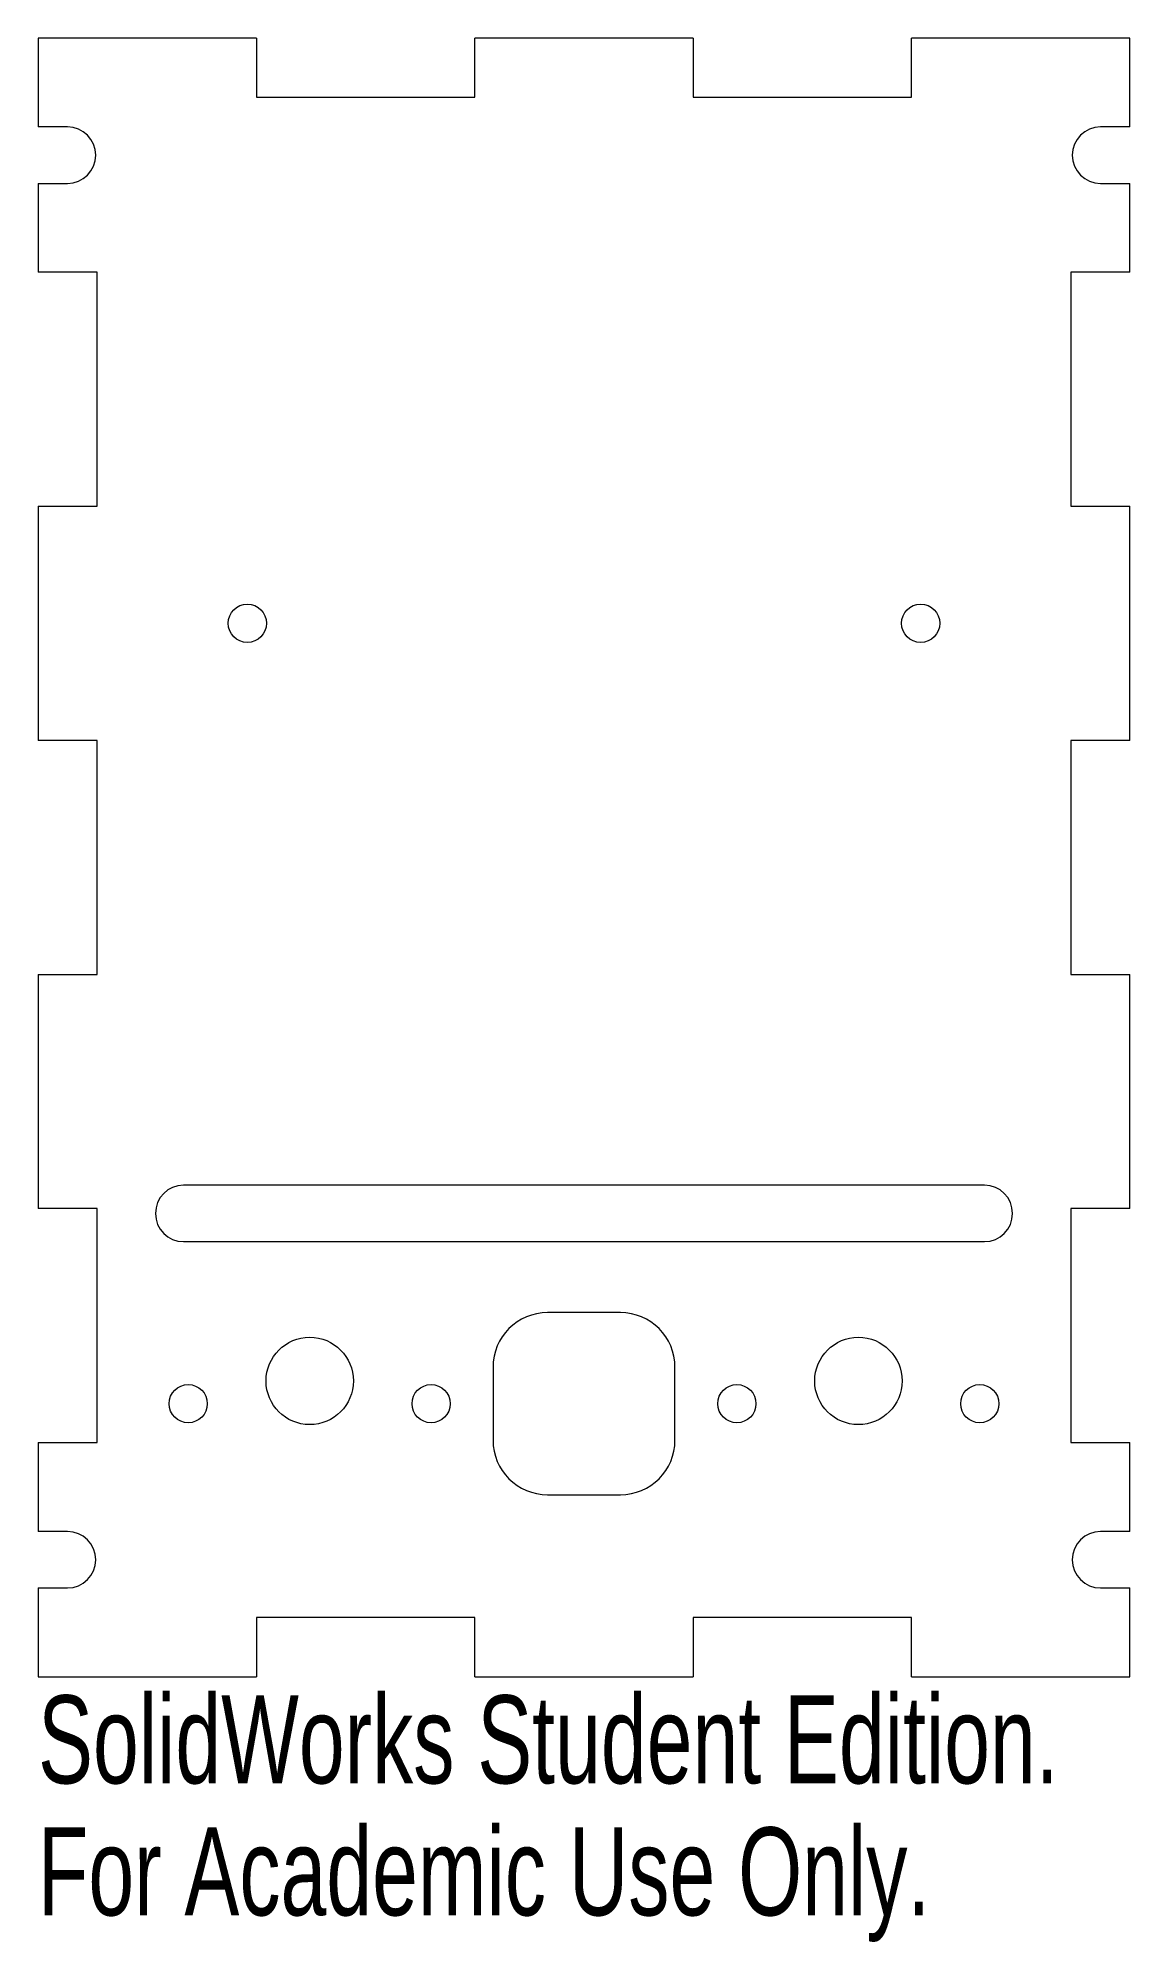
# Model space of a CAD drawing. Header units: millimetres. Extents: x 0 to 60, y -15 to 90.
import ezdxf

# ---------------------------------------------------------------- set-up
doc = ezdxf.new("R2010")
doc.units = ezdxf.units.MM
doc.styles.add('SLDTEXTSTYLE0', font='TXT', dxfattribs={"width": 0.7})

msp = doc.modelspace()

# ---------------------------------------------------------------- linework, layer by layer
at = {"color": 7, "linetype": 'Continuous', "lineweight": 15}
for p, q in [((0, 90), (0, 85.12)), ((12, 90), (0, 90)), ((12, 90), (12, 86.75)), ((24, 86.75), (24, 90)), ((36, 90), (24, 90)), ((36, 90), (36, 86.75)), ((48, 86.75), (48, 90)), ((60, 90), (48, 90)), ((60, 85.12), (60, 90)), ((12, 86.75), (24, 86.75)), ((36, 86.75), (48, 86.75)), ((1.62, 85.12), (0, 85.12)), ((60, 85.12), (58.38, 85.12)), ((0, 82.02), (1.62, 82.02)), ((0, 82.02), (0, 77.14)), ((58.38, 82.02), (60, 82.02)), ((60, 77.14), (60, 82.02)), ((3.25, 77.14), (0, 77.14)), ((3.25, 64.29), (3.25, 77.14)), ((60, 77.14), (56.75, 77.14)), ((56.75, 77.14), (56.75, 64.29)), ((0, 64.29), (3.25, 64.29)), ((0, 64.29), (0, 51.43)), ((56.75, 64.29), (60, 64.29)), ((60, 51.43), (60, 64.29)), ((3.25, 51.43), (0, 51.43)), ((3.25, 38.57), (3.25, 51.43)), ((60, 51.43), (56.75, 51.43)), ((56.75, 51.43), (56.75, 38.57)), ((0, 38.57), (3.25, 38.57)), ((0, 38.57), (0, 25.71)), ((56.75, 38.57), (60, 38.57)), ((60, 25.71), (60, 38.57)), ((52, 27), (8, 27)), ((3.25, 25.71), (0, 25.71)), ((3.25, 12.86), (3.25, 25.71)), ((60, 25.71), (56.75, 25.71)), ((56.75, 25.71), (56.75, 12.86)), ((8, 23.9), (52, 23.9)), ((32, 20), (28, 20)), ((25, 17), (25, 13)), ((35, 13), (35, 17)), ((0, 12.86), (3.25, 12.86)), ((0, 12.86), (0, 7.98)), ((56.75, 12.86), (60, 12.86)), ((60, 7.98), (60, 12.86)), ((28, 10), (32, 10)), ((1.62, 7.98), (0, 7.98)), ((60, 7.98), (58.38, 7.98)), ((0, 4.88), (1.62, 4.88)), ((0, 4.88), (0, 0)), ((58.38, 4.88), (60, 4.88)), ((60, 0), (60, 4.88)), ((24, 3.25), (12, 3.25)), ((12, 3.25), (12, 0)), ((24, 0), (24, 3.25)), ((48, 3.25), (36, 3.25)), ((36, 3.25), (36, 0)), ((48, 0), (48, 3.25)), ((0, 0), (12, 0)), ((24, 0), (36, 0)), ((48, 0), (60, 0))]:
    msp.add_line(p, q, dxfattribs=at)
for centre, radius in [((11.5, 57.86), 1.05), ((48.5, 57.86), 1.05), ((14.93, 16.25), 2.4), ((45.08, 16.25), 2.4), ((8.25, 15), 1.05), ((21.6, 15), 1.05), ((38.4, 15), 1.05), ((51.75, 15), 1.05)]:
    msp.add_circle(centre, radius, dxfattribs=at)
for centre, radius, start, end in [((1.62, 83.57), 1.55, 270, 90), ((58.38, 83.57), 1.55, 90, 270), ((8, 25.45), 1.55, 90, 270), ((52, 25.45), 1.55, 270, 90), ((28, 17), 3, 90, 180), ((32, 17), 3, 0, 90), ((28, 13), 3, 180, 270), ((32, 13), 3, 270, 0), ((1.62, 6.43), 1.55, 270, 90), ((58.38, 6.43), 1.55, 90, 270)]:
    msp.add_arc(centre, radius, start, end, dxfattribs=at)

# ---------------------------------------------------------------- texts
at = {"color": 7, "linetype": 'Continuous', "char_height": 4.8336, "attachment_point": 1, "style": 'SLDTEXTSTYLE0'}
for s, insert in [('SolidWorks Student Edition.', (0, -1.02)), ('For Academic Use Only.', (0, -8.27))]:
    msp.add_mtext(s, dxfattribs=dict(at, insert=insert))

doc.saveas('drawing.dxf')
